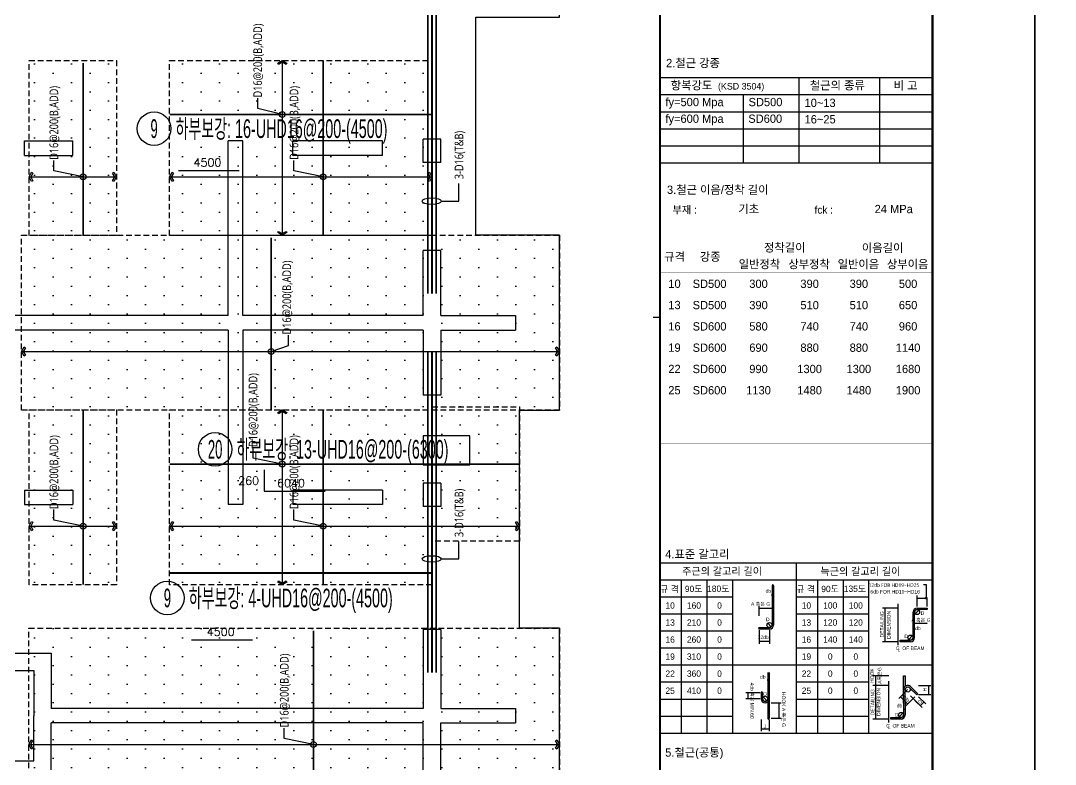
# Model space of a CAD drawing. Header units: millimetres. Extents: x 262481 to 2519995, y -394348 to 364571.
# Drawn here: x 548451 to 566194, y -128865 to -116112 of the extents above; entities that cross this region are included whole.
import ezdxf
from ezdxf.enums import TextEntityAlignment as Align

# ---------------------------------------------------------------- set-up
doc = ezdxf.new("R2010")
doc.units = ezdxf.units.MM
doc.header["$LTSCALE"] = 65
doc.linetypes.add('HID2', pattern=[7.5, 6, -1.5])
doc.linetypes.add('XS-기초$0$HID', pattern=[2.3, 1.5, -0.8])
doc.layers.get('Defpoints').update_dxf_attribs({"color": 145})
for name, color, linetype in [('BAR-B', 2, 'HID2'), ('BAR-T', 2, 'Continuous'), ('DIM', 7, 'Continuous'), ('DOT', 3, 'Continuous'), ('LEADER', 7, 'Continuous'), ('RP_TAG', 7, 'Continuous'), ('T', 1, 'Continuous'), ('XS-기초$0$보강구간', 6, 'XS-기초$0$HID'), ('버림', 8, 'Continuous')]:
    doc.layers.add(name, color=color, linetype=linetype)
doc.styles.add('ARIAL', font='malgun.ttf')
doc.styles.add('HYULL', font='Dotum.ttf')
doc.styles.add('RPWK1', font='arial.ttf', dxfattribs={"bigfont": 'whgtxt.shx'})
doc.styles.add('RPWK2', font='romans.shx', dxfattribs={"bigfont": 'whgtxt.shx'})
doc.styles.add('XRebarSheet', font='Hmkmrhd_0.ttf')
doc.styles.add('맑은고딕', font='malgun.ttf')
doc.dimstyles.new('NDIM', dxfattribs={"dimtxt": 3, "dimasz": 1.5, "dimexe": 2, "dimexo": 2, "dimgap": 1, "dimtad": 1, "dimdec": 0, "dimdsep": 46, "dimlunit": 6, "dimtxsty": 'ARIAL', "dimblk": 'DOT', "dimcen": 1, "dimclrd": 256, "dimclre": 7, "dimclrt": 3, "dimadec": 0, "dimazin": 0, "dimtfac": 1, "dimtdec": 0, "dimtix": 1, "dimtmove": 2, "dimatfit": 3, "dimldrblk": 'DOT', "dimfxl": 0, "dimtvp": 1, "dimtolj": 1, "dimlwd": -1, "dimlwe": -1, "dimarcsym": 0})
pattern_1 = [(270, (174990, 375112.5), (317.5, -158.75), [0, -317.5])]

# ---------------------------------------------------------------- blocks, each defined once
blk = doc.blocks.new('_Dot')
at = {"color": 0, "linetype": 'ByBlock', "lineweight": -2}
blk.add_line((-0.5, 0), (-1, 0), dxfattribs=at)
at = {"color": 0, "linetype": 'ByBlock', "const_width": 0.5}
blk.add_lwpolyline([(-0.25, 0, 1), (0.25, 0, 1)], format="xyb", close=True, dxfattribs=at)
blk = doc.blocks.new('*D12')
at = {"color": 7, "transparency": 16777216}
for p, q in [((80432, 20451), (80432, 20463)), ((80477, 20451), (80477, 20463))]:
    blk.add_line(p, q, dxfattribs=at)
at = {"transparency": 16777216}
blk.add_line((80433, 20461), (80475, 20461), dxfattribs=at)
at = {"layer": 'Defpoints', "color": 0, "transparency": 16777216}
for p in [(80432, 20449), (80477, 20461), (80477, 20449)]:
    blk.add_point(p, dxfattribs=at)
at = {"transparency": 16777216, "xscale": 1.5, "yscale": 1.5, "zscale": 1.5, "rotation": 180}
blk.add_blockref('_Dot', (80432, 20461), dxfattribs=at)
at = {"transparency": 16777216, "xscale": 1.5, "yscale": 1.5, "zscale": 1.5}
blk.add_blockref('_Dot', (80477, 20461), dxfattribs=at)
blk = doc.blocks.new('*D13')
at = {"color": 7, "transparency": 16777216}
for p, q in [((76172, 19024), (76172, 19045)), ((76217, 19024), (76217, 19045))]:
    blk.add_line(p, q, dxfattribs=at)
at = {"transparency": 16777216}
blk.add_line((76215, 19043), (76174, 19043), dxfattribs=at)
at = {"layer": 'Defpoints', "color": 0, "transparency": 16777216}
for p in [(76172, 19043), (76172, 19022), (76217, 19022)]:
    blk.add_point(p, dxfattribs=at)
at = {"transparency": 16777216, "xscale": 1.5, "yscale": 1.5, "zscale": 1.5, "rotation": 180}
blk.add_blockref('_Dot', (76172, 19043), dxfattribs=at)
at = {"transparency": 16777216, "xscale": 1.5, "yscale": 1.5, "zscale": 1.5}
blk.add_blockref('_Dot', (76217, 19043), dxfattribs=at)
blk = doc.blocks.new('*D14')
at = {"transparency": 16777216}
blk.add_line((80158, 18181), (80199, 18181), dxfattribs=at)
at = {"layer": 'Defpoints', "color": 0, "transparency": 16777216}
for p in [(80156, 18181), (80201, 18181), (80201, 18181)]:
    blk.add_point(p, dxfattribs=at)
at = {"transparency": 16777216, "xscale": 1.5, "yscale": 1.5, "zscale": 1.5, "rotation": 180}
blk.add_blockref('_Dot', (80156, 18181), dxfattribs=at)
at = {"transparency": 16777216, "xscale": 1.5, "yscale": 1.5, "zscale": 1.5}
blk.add_blockref('_Dot', (80201, 18181), dxfattribs=at)
blk = doc.blocks.new('xdfndgns')
at = {"color": 3, "linetype": 'ByBlock'}
blk.add_lwpolyline([(27435, -600), (38160, -600), (38160, 2400), (37075, 2400), (37075, 6350), (38160, 6350), (38160, 9350), (37475, 9350), (37475, 13090), (38160, 13090), (38160, 16090), (36725, 16090), (36725, 19830), (38160, 19830), (38160, 22830), (36725, 22830), (36725, 26780), (38160, 26780), (38160, 29780), (25595, 29780)], dxfattribs=at)
at = {"layer": 'DIM', "color": 5}
for p, q in [((28985, 17710), (29815, 17710)), ((28985, 17460), (28985, 17710)), ((29815, 17460), (29815, 17710)), ((32480, 14715), (32480, 17710)), ((32730, 17710), (32480, 17710)), ((32730, 14715), (32730, 17710)), ((35125, 17710), (33590, 17710)), ((33590, 17460), (33590, 17710)), ((35125, 17460), (35125, 17710)), ((35825, 17340), (35825, 17740)), ((36125, 17740), (35825, 17740)), ((36125, 17340), (36125, 17740)), ((28985, 17460), (29815, 17460)), ((35125, 17460), (33590, 17460)), ((36125, 17340), (35825, 17340)), ((36125, 15830), (35825, 15830)), ((35825, 14715), (35825, 15830)), ((36125, 14715), (36125, 15830)), ((32480, 14715), (28285, 14715)), ((35825, 14715), (32730, 14715)), ((36125, 14715), (37410, 14715)), ((37410, 14715), (37410, 14465)), ((32480, 14465), (28285, 14465)), ((32480, 14465), (32480, 11470)), ((35825, 14465), (32730, 14465)), ((32730, 14465), (32730, 11470)), ((35825, 14465), (35825, 13350)), ((36125, 14465), (36125, 13350)), ((36125, 14465), (37410, 14465)), ((36125, 13350), (35825, 13350)), ((35825, 12650), (35825, 12150)), ((36625, 12650), (35825, 12650)), ((36625, 12150), (36625, 12650)), ((35825, 12150), (36625, 12150)), ((28985, 11720), (29815, 11720)), ((28985, 11720), (28985, 11470)), ((29815, 11720), (29815, 11470)), ((35125, 11720), (33590, 11720)), ((33590, 11720), (33590, 11470)), ((35125, 11720), (35125, 11470)), ((35825, 11840), (35825, 11440)), ((36125, 11840), (35825, 11840)), ((36125, 11840), (36125, 11440)), ((28985, 11470), (29815, 11470)), ((32730, 11470), (32480, 11470)), ((35125, 11470), (33590, 11470)), ((36125, 11440), (35825, 11440)), ((35825, 9330), (35825, 7975)), ((36125, 9330), (35825, 9330)), ((36125, 9330), (36125, 7975)), ((28285, 8925), (29445, 8925)), ((29445, 8925), (29445, 7975)), ((27985, 8625), (29145, 8625)), ((29145, 8625), (29145, 7850)), ((29145, 7075), (29145, 7850)), ((35825, 7975), (29445, 7975)), ((36125, 7975), (37410, 7975)), ((37410, 7975), (37410, 7725)), ((29445, 6775), (29445, 7725)), ((35825, 7725), (29445, 7725)), ((35825, 6370), (35825, 7725)), ((36125, 6370), (36125, 7725)), ((36125, 7725), (37410, 7725)), ((27985, 7075), (29145, 7075))]:
    blk.add_line(p, q, dxfattribs=at)
blk = doc.blocks.new('*U2631', base_point=(551254.2117, -126012.6158))
at = {"layer": 'RP_TAG', "color": 0, "linetype": 'Continuous', "ltscale": 100}
blk.add_circle((550966.2117, -126012.6158), 288, dxfattribs=at)
at = {"layer": 'RP_TAG', "color": 0, "linetype": 'Continuous', "ltscale": 100, "style": 'RPWK1', "width": 0.5}
blk.add_text('9', height=320, dxfattribs=at).set_placement((550966.2117, -126012.6158), align=Align.MIDDLE_CENTER)
at = {"layer": 'RP_TAG', "color": 0, "linetype": 'Continuous', "ltscale": 100, "style": 'RPWK1', "width": 0.55}
blk.add_text('하부보강: 4-UHD16@200-(4500)', height=320, dxfattribs=at).set_placement((551334.2117, -126012.6158), align=Align.MIDDLE_LEFT)
blk = doc.blocks.new('*U2632', base_point=(551026.6015, -117963.7153))
at = {"layer": 'RP_TAG', "color": 0, "linetype": 'Continuous', "ltscale": 100}
blk.add_circle((550738.6015, -117963.7153), 288, dxfattribs=at)
at = {"layer": 'RP_TAG', "color": 0, "linetype": 'Continuous', "ltscale": 100, "style": 'RPWK1', "width": 0.5}
blk.add_text('9', height=320, dxfattribs=at).set_placement((550738.6015, -117963.7153), align=Align.MIDDLE_CENTER)
at = {"layer": 'RP_TAG', "color": 0, "linetype": 'Continuous', "ltscale": 100, "style": 'RPWK1', "width": 0.55}
blk.add_text('하부보강: 16-UHD16@200-(4500)', height=320, dxfattribs=at).set_placement((551106.6015, -117963.7153), align=Align.MIDDLE_LEFT)
blk = doc.blocks.new('*U2633', base_point=(552073.1962, -123462.8374))
at = {"layer": 'RP_TAG', "color": 0, "linetype": 'Continuous', "ltscale": 100}
blk.add_circle((551785.1962, -123462.8374), 288, dxfattribs=at)
at = {"layer": 'RP_TAG', "color": 0, "linetype": 'Continuous', "ltscale": 100, "style": 'RPWK1', "width": 0.5}
blk.add_text('20', height=320, dxfattribs=at).set_placement((551785.1962, -123462.8374), align=Align.MIDDLE_CENTER)
at = {"layer": 'RP_TAG', "color": 0, "linetype": 'Continuous', "ltscale": 100, "style": 'RPWK1', "width": 0.55}
blk.add_text('하부보강: 13-UHD16@200-(6300)', height=320, dxfattribs=at).set_placement((552153.1962, -123462.8374), align=Align.MIDDLE_LEFT)
blk = doc.blocks.new('dhs_sheet2e')
h = blk.add_hatch(color=256)
edge = h.paths.add_edge_path()
edge.add_line((76299, 21797), (76299, 20646.2))
edge.add_arc((76224.2, 20646.2), 74.7, -90, 0, ccw=False)
edge.add_line((76224.2, 20571.5), (75925.3, 20571.5))
edge.add_arc((75925.3, 20549.1), 22.4, 90, 270)
edge.add_line((75925.3, 20526.7), (76224.2, 20526.7))
edge.add_arc((76224.2, 20646.2), 119.6, 270, 360)
edge.add_line((76343.8, 20646.2), (76343.8, 21797))
edge.add_arc((76321.4, 21797), 22.4, 0, 180)
blk.add_hatch(color=256).paths.add_polyline_path([(80850.3, 21144.3), (80551.4, 21144.3, 0.4142136), (80431.9, 21024.7), (80431.9, 20621.2), (80431.9, 20277.5, -0.4142136), (80357.1, 20202.7), (80058.2, 20202.7), (80058.2, 20157.9), (80357.1, 20157.9, 0.4142136), (80476.7, 20277.5), (80476.7, 20621.2), (80476.7, 21024.7, -0.4142136), (80551.4, 21099.4), (80850.3, 21099.4)])
h = blk.add_hatch(color=256)
h.paths.add_polyline_path([(76216.8, 18481.2, -0.2277351), (76172, 18387.9), (76172, 17913.3, 1), (76216.8, 17913.3)])
h.paths.add_polyline_path([(76216.8, 19258.4, 1), (76172, 19258.4), (76172, 18481.2, -0.1833618), (76153.2, 18431.7, -0.6790836), (76150.1, 18423.9, -0.2067221), (76146.9, 18425.3, -0.6466922), (76022.6, 18481.2), (76022.6, 18660.6, 1), (75977.7, 18660.6), (75977.7, 18481.2, 1), (76216.8, 18481.2)])
h.paths.add_polyline_path([(76153.2, 18431.7, -0.0300135), (76146.9, 18425.3, 0.2067221), (76150.1, 18423.9, 0.6790836)], flags=17)
h = blk.add_hatch(color=256)
h.paths.add_polyline_path([(80200.9, 19160.1), (80156.1, 19160.1), (80156.1, 18756.6, -0.2277351), (80200.9, 18850)])
h.paths.add_polyline_path([(80156.1, 18756.6), (80156.1, 18353.1), (80156.1, 18009.4, -0.4142136), (80081.4, 17934.7), (79782.5, 17934.7), (79782.5, 17889.8), (80081.4, 17889.8, 0.4142136), (80200.9, 18009.4), (80200.9, 18353.1), (80200.9, 18756.6, -0.6681786), (80328.5, 18809.5), (80539.9, 18598.1), (80571.6, 18629.8), (80360.2, 18841.2, 0.6681786)])
at = {"color": 7}
for p, q in [((73013.1, 36694), (81003.6, 36694)), ((77085.8, 36694), (77085.8, 34197)), ((79453.7, 36694), (79453.7, 34197)), ((73013.1, 36194.6), (81003.6, 36194.6)), ((75452.6, 36194.6), (75452.6, 34197)), ((73013.1, 35695.2), (81003.6, 35695.2)), ((73013.1, 35195.8), (81003.6, 35195.8)), ((73013.1, 34696.4), (81003.6, 34696.4)), ((73013.1, 34197), (81003.6, 34197)), ((73013.1, 29664.7), (72813.3, 29664.7)), ((80551.4, 21191.6), (80551.4, 21507.4)), ((80850.3, 21191.6), (80850.3, 21435)), ((76343.8, 20916), (76343.8, 21141.7)), ((79996, 21144.3), (79533, 21144.3)), ((80431.9, 20947.5), (80431.9, 20685.3)), ((79996, 20157.9), (79533, 20157.9)), ((79720.2, 19160.1), (79257.5, 19160.1)), ((79720.2, 18876.2), (79257.5, 18876.2)), ((79720.2, 18876.2), (79257.5, 18876.2)), ((80591.1, 18876.2), (80958.3, 18876.2)), ((75953.1, 18660.6), (75532.2, 18660.6)), ((80273.9, 18754.9), (80011.4, 18492.3)), ((80485.3, 18543.5), (80222.7, 18281)), ((80591.1, 18607.2), (80958.3, 18607.2)), ((80594.5, 18543.5), (80804.2, 18333.8)), ((75953.1, 18481.2), (75532.2, 18481.2)), ((76270.6, 18361.7), (76562.3, 18361.7)), ((80488.8, 18437.8), (80698.5, 18228.1)), ((76270.6, 17913.3), (76562.3, 17913.3)), ((75977.7, 17876.9), (75977.7, 17530.5)), ((76216.8, 17876.9), (76216.8, 17530.5)), ((79720.2, 17885.5), (79257.5, 17885.5))]:
    blk.add_line(p, q, dxfattribs=at)
at = {"color": 7, "ltscale": 2}
for p, q in [((73013.1, 22471.6), (81003.6, 22471.6)), ((77008.3, 22471.6), (77008.3, 17477.6)), ((73013.1, 21972.2), (81003.6, 21972.2)), ((73637.3, 21972.2), (73637.3, 17477.6)), ((74386.4, 21972.2), (74386.4, 17477.6)), ((75135.6, 21972.2), (75135.6, 17477.6)), ((77632.6, 21972.2), (77632.6, 17477.6)), ((78381.7, 21972.2), (78381.7, 17477.6)), ((79130.8, 21972.2), (79130.8, 17477.6)), ((73013.1, 21472.8), (75135.6, 21472.8)), ((77008.3, 21472.8), (79130.8, 21472.8)), ((75135.6, 19475.2), (77008.3, 19475.2)), ((79130.8, 19475.2), (81003.6, 19475.2)), ((73013.1, 17477.6), (81003.6, 17477.6))]:
    blk.add_line(p, q, dxfattribs=at)
for p, q in [((76299, 21797), (76299, 20646.2)), ((76343.8, 21797), (76343.8, 20646.2)), ((80742.8, 21835.3), (80817.5, 21835.3)), ((80817.5, 21835.3), (80817.5, 21432.5)), ((80553.3, 21432.5), (80848.4, 21432.5)), ((79607.9, 21142.4), (79607.9, 20159.8)), ((80431.9, 20277.5), (80431.9, 21024.7)), ((80476.7, 20277.5), (80476.7, 21024.7)), ((80498.6, 20971.9), (80604.3, 21077.5)), ((80551.4, 21144.3), (80850.3, 21144.3)), ((80850.3, 21099.4), (80551.4, 21099.4)), ((80850.3, 21144.3), (80850.3, 21099.4)), ((76277.1, 20593.4), (76171.4, 20699.1)), ((80835.3, 20687.8), (80431.9, 20687.8)), ((75925.3, 20571.5), (76224.2, 20571.5)), ((76224.2, 20526.7), (75925.3, 20526.7)), ((80304.3, 20224.6), (80410, 20330.3)), ((80058.2, 20202.7), (80357.1, 20202.7)), ((80058.2, 20157.9), (80058.2, 20202.7)), ((80357.1, 20157.9), (80058.2, 20157.9)), ((76172, 19258.4), (76172, 18481.2)), ((76216.8, 19258.4), (76216.8, 18481.2)), ((79332.2, 19158.3), (79332.2, 18878.1)), ((79332.2, 18874.3), (79332.2, 17887.4)), ((80328.5, 18809.5), (80539.9, 18598.1)), ((80360.2, 18841.2), (80571.6, 18629.8)), ((80883.4, 18874.3), (80883.4, 18609.1)), ((75592.1, 18659.1), (75592.1, 18482.7)), ((75977.7, 18660.6), (75977.7, 18481.2)), ((76022.6, 18660.6), (76022.6, 18481.2)), ((76150.1, 18428.4), (76044.4, 18534.1)), ((80065.6, 18544), (80274.3, 18335.3)), ((80156.1, 18353.1), (80156.1, 18756.6)), ((80200.9, 18353.1), (80200.9, 18756.6)), ((80357.7, 18568.9), (80698.5, 18228.1)), ((80539.9, 18598.1), (80571.6, 18629.8)), ((76502.4, 18360.2), (76502.4, 17914.8)), ((80156.1, 18353.1), (80156.1, 18009.4)), ((80200.9, 18353.1), (80200.9, 18009.4)), ((80749.9, 18385.4), (80646.9, 18282.4)), ((79782.5, 17889.8), (79782.5, 17934.7)), ((79782.5, 17934.7), (80081.4, 17934.7)), ((80028.6, 17956.6), (80134.2, 18062.2)), ((80081.4, 17889.8), (79782.5, 17889.8)), ((76215.3, 17590.4), (75979.2, 17590.4))]:
    blk.add_line(p, q)
at = {"color": 1}
for p, q in [((76299, 21501), (76299, 21548.4)), ((76342.3, 21546.4), (76300.5, 21546.4)), ((76343.8, 21501), (76343.8, 21548.4)), ((75925.3, 20916), (75925.3, 21199.6)), ((75926.8, 21139.7), (76342.3, 21139.7)), ((75925.3, 20500.1), (75925.3, 20098.9)), ((76224.2, 20500.1), (76224.2, 20098.9)), ((76222.7, 20158.9), (75926.8, 20158.9))]:
    blk.add_line(p, q, dxfattribs=at)
at = {"linetype": 'Continuous'}
for p, q in [((79998.5, 20053.3), (79998.5, 21263.8)), ((79722.7, 17785.2), (79722.7, 18995.8))]:
    blk.add_line(p, q, dxfattribs=at)
at = {"color": 4}
for p, q in [((80156.1, 19160.1), (80200.9, 19160.1)), ((80156.1, 18756.6), (80156.1, 19160.1)), ((80200.9, 19160.1), (80200.9, 18850)), ((76172, 18387.9), (76172, 17913.3)), ((76216.8, 18481.2), (76216.8, 17913.3))]:
    blk.add_line(p, q, dxfattribs=at)
at = {"color": 7}
blk.add_lwpolyline([(84000, 0), (84000, 59329.4), (0, 59329.4), (0, 0)], close=True, dxfattribs=at)
at = {"color": 30, "const_width": 64.9}
blk.add_lwpolyline([(81003.6, 57331.7), (2996.4, 57331.7), (2996.4, 1997.6), (81003.6, 1997.6)], close=True, dxfattribs=at)
at = {"color": 30}
for points, const_width in [([(73013.1, 1997.6), (73013.1, 57331.7)], 64.9), ([(73013.1, 37482.7), (81003.6, 37482.7)], 1.25)]:
    blk.add_lwpolyline(points, dxfattribs=dict(at, const_width=const_width))
at = {"ltscale": 2, "const_width": 1.25}
for points in [[(73013.1, 36694), (73013.1, 34197)], [(81003.6, 36694), (81003.6, 34197)], [(73013.1, 33114.4), (73013.1, 32518)], [(81003.6, 32518), (81003.6, 33114.4)], [(73013.1, 31595.4), (73013.1, 23480)], [(81003.6, 23480), (81003.6, 31595.4)]]:
    blk.add_lwpolyline(points, dxfattribs=at)
at = {"color": 7, "const_width": 1.25}
for points in [[(73013.1, 33114.4), (81003.6, 33114.4)], [(75010.7, 32518), (75010.7, 33114.4)], [(77008.3, 33114.4), (77008.3, 32518)], [(79005.9, 32518), (79005.9, 33114.4)], [(73013.1, 32518), (81003.6, 32518)], [(73013.1, 31920), (81003.6, 31920)], [(73839.2, 31920), (73839.2, 23480)], [(75231.7, 31920), (75231.7, 23480)], [(78117.6, 31920), (78117.6, 23480)], [(75231.7, 31445.6), (81003.6, 31445.6)], [(76674.7, 31445.6), (76674.7, 23480)], [(79560.6, 31445.6), (79560.6, 23480)], [(73013.1, 30971.1), (81003.6, 30971.1)], [(73013.1, 30346.9), (81003.6, 30346.9)], [(73013.1, 29722.6), (81003.6, 29722.6)], [(73013.1, 29098.3), (81003.6, 29098.3)], [(73013.1, 28474.1), (81003.6, 28474.1)], [(73013.1, 27849.8), (81003.6, 27849.8)], [(73013.1, 27225.6), (81003.6, 27225.6)], [(73013.1, 26601.3), (81003.6, 26601.3)], [(73013.1, 25977.1), (81003.6, 25977.1)], [(73013.1, 25352.8), (81003.6, 25352.8)], [(73013.1, 24728.5), (81003.6, 24728.5)], [(73013.1, 24104.3), (81003.6, 24104.3)], [(73013.1, 23480), (81003.6, 23480)]]:
    blk.add_lwpolyline(points, dxfattribs=at)
at = {"color": 7, "ltscale": 2, "const_width": 1.25}
blk.add_lwpolyline([(77008.3, 32518), (77008.3, 33114.4)], dxfattribs=at)
for centre, radius in [((80817.5, 21432.5), 22.4), ((80817.5, 21432.5), 11.2), ((80551.4, 21024.7), 74.7), ((80498.6, 20971.9), 4.48), ((80604.3, 21077.5), 4.48), ((76171.4, 20699.1), 4.48), ((76277.1, 20593.4), 4.48), ((80357.1, 20277.5), 74.7), ((80410, 20330.3), 4.48), ((80304.3, 20224.6), 4.48), ((80275.7, 18756.6), 74.7), ((76044.4, 18534.1), 4.48), ((76150.1, 18428.4), 4.48), ((80081.4, 18009.4), 74.7), ((80028.6, 17956.6), 4.48), ((80134.2, 18062.2), 4.48)]:
    blk.add_circle(centre, radius)
at = {"color": 4}
for centre in [(76224.2, 20646.2), (76097.3, 18481.2)]:
    blk.add_circle(centre, 74.7, dxfattribs=at)
for centre, radius, start, end in [((76321.4, 21797), 22.4, 0, 180), ((80551.4, 21024.7), 119.6, 90, 180), ((80551.4, 21024.7), 74.7, 90, 180), ((76224.2, 20646.2), 119.6, 270, 0), ((76224.2, 20646.2), 74.7, 270, 0), ((75925.3, 20549.1), 22.4, 90, 270), ((80357.1, 20277.5), 74.7, 270, 0), ((80357.1, 20277.5), 119.6, 270, 0), ((80275.7, 18756.6), 119.6, 45, 180), ((76000.1, 18660.6), 22.4, 0, 180), ((76097.3, 18481.2), 119.6, 180, 0), ((76097.3, 18481.2), 74.7, 180, 0), ((80081.4, 18009.4), 119.6, 270, 0), ((80081.4, 18009.4), 74.7, 270, 0)]:
    blk.add_arc(centre, radius, start, end)
blk.add_arc((76194.4, 17913.3), 22.4, 180, 0, dxfattribs=at)
at = {"color": 1, "rotation": 180}
for p, xscale, yscale, zscale in [((76299, 21546.4), 1.5, 1.5, 1.5), ((75925.3, 21139.7), 11.98573127229489, 11.98573127229489, 11.98573127229489), ((75925.3, 20158.9), 11.98573127229489, 11.98573127229489, 11.98573127229489)]:
    blk.add_blockref('_Dot', p, dxfattribs=dict(at, xscale=xscale, yscale=yscale, zscale=zscale))
at = {"color": 1}
for p, xscale, yscale, zscale in [((76343.8, 21546.4), 1.5, 1.5, 1.5), ((76343.8, 21139.7), 1.498216409036861, 1.498216409036861, 1.498216409036861), ((76224.2, 20158.9), 11.98573127229489, 11.98573127229489, 11.98573127229489)]:
    blk.add_blockref('_Dot', p, dxfattribs=dict(at, xscale=xscale, yscale=yscale, zscale=zscale))
for p, xscale, yscale, zscale, rotation in [((80551.4, 21432.5), 14.98216409036861, 14.98216409036861, 14.98216409036861, 180), ((79607.9, 21144.3), 14.98216409036861, 14.98216409036861, 14.98216409036861, 90), ((80431.9, 20687.8), 14.98216409036861, 14.98216409036861, 14.98216409036861, 180), ((79607.9, 20157.9), 14.98216409036861, 14.98216409036861, 14.98216409036861, 270), ((79332.2, 19160.1), 14.98216409036861, 14.98216409036861, 14.98216409036861, 90), ((79332.2, 18876.2), 14.98216409036861, 14.98216409036861, 14.98216409036861, 90), ((79332.2, 18876.2), 1.872770511296076, 1.872770511296076, 1.872770511296076, 270), ((80883.4, 18876.2), 14.98216409036861, 14.98216409036861, 14.98216409036861, 90), ((75592.1, 18660.6), 11.98573127229489, 11.98573127229489, 11.98573127229489, 90), ((80064, 18545), 14.98216409036862, 14.98216409036862, 14.98216409036862, 135.0000000000825), ((80883.4, 18607.2), 14.98216409036861, 14.98216409036861, 14.98216409036861, 270), ((75592.1, 18481.2), 11.98573127229489, 11.98573127229489, 11.98573127229489, 270), ((76502.4, 18361.7), 11.98573127229489, 11.98573127229489, 11.98573127229489, 90), ((80275.7, 18333.9), 14.98216409036862, 14.98216409036862, 14.98216409036862, 315.0000000000825), ((80645.5, 18281.1), 14.98216409036861, 14.98216409036861, 14.98216409036861, 225.0000000002524), ((80751.2, 18386.8), 14.98216409036861, 14.98216409036861, 14.98216409036861, 45.00000000025245), ((76502.4, 17913.3), 11.98573127229489, 11.98573127229489, 11.98573127229489, 270), ((79332.2, 17885.5), 14.98216409036861, 14.98216409036861, 14.98216409036861, 270), ((75977.7, 17590.4), 11.98573127229489, 11.98573127229489, 11.98573127229489, 180)]:
    blk.add_blockref('_Dot', p, dxfattribs=dict(xscale=xscale, yscale=yscale, zscale=zscale, rotation=rotation))
for p, xscale, yscale, zscale in [((80850.3, 21432.5), 1.872770511296076, 1.872770511296076, 1.872770511296076), ((80850.3, 20687.8), 14.98216409036861, 14.98216409036861, 14.98216409036861), ((76216.8, 17590.4), 11.98573127229489, 11.98573127229489, 11.98573127229489)]:
    blk.add_blockref('_Dot', p, dxfattribs=dict(xscale=xscale, yscale=yscale, zscale=zscale))
at = {"color": 7, "style": 'XRebarSheet'}
for s, height, p in [('2.철근 강종', 242.71, (73193, 37000.1)), ('3.철근 이음/정착 길이', 242.711, (73219.2, 33284.8)), ('4.표준 갈고리', 242.71, (73168.2, 22602.8)), ('5.철근(공통)', 242.71, (73167, 16788))]:
    blk.add_text(s, height=height, dxfattribs=at).set_placement(p)
at = {"color": 3, "style": 'XRebarSheet'}
for s, height, p in [('항복강도', 242.71, (73329, 36346.4)), ('(KSD 3504)', 194.17, (74714.3, 36344.3)), ('철근의 종류', 242.71, (77406.6, 36345.3)), ('비 고', 242.71, (79864.2, 36338.4)), ('부재 :', 220, (73378.9, 32707.9)), ('fck :', 220, (77546.2, 32707.9)), ('규격', 242.71, (73138.4, 31320.7)), ('강종', 242.71, (74182, 31320.7)), ('주근의 갈고리 길이', 217.47, (73661.6, 22115.7)), ('늑근의 갈고리 길이', 217.47, (77716.4, 22111.4)), ('규 격', 184.85, (73024.7, 21609.3)), ('90도', 184.85, (73743.9, 21612.7)), ('180도', 184.85, (74396.5, 21618.3)), ('규 격', 184.85, (77015.8, 21609.3)), ('90도', 184.85, (77741.9, 21610.8)), ('135도', 184.85, (78402.8, 21618.5))]:
    blk.add_text(s, height=height, dxfattribs=at).set_placement(p)
for s, height, style, p in [('12db FOR HD19~HD25', 104.875, 'ARIAL', (79128.8, 21763.4)), ('db', 104.88, 'HYULL', (76110.6, 21591.3)), ('6db FOR HD10~HD16', 104.875, 'HYULL', (79181.1, 21570.1)), ('A 혹은 G', 104.88, 'HYULL', (75682.6, 21210.1)), ('D', 104.9, 'HYULL', (80656, 20944.7)), ('D', 104.9, 'HYULL', (76121.8, 20758.8)), ('A 혹은 G', 104.88, 'HYULL', (80384, 20740.7)), ('12db', 104.88, 'HYULL', (75877.3, 20236.3)), ('D', 104.9, 'HYULL', (80177.8, 20262.8)), ('db', 104.88, 'HYULL', (80494.6, 20497.1)), ('C  OF BEAM', 104.88, 'HYULL', (79933.3, 19912.7)), ('L', 104.9, 'HYULL', (79978.2, 19870.3)), ('db', 104.88, 'HYULL', (75947.2, 19073.7)), ('db', 104.88, 'HYULL', (79955.9, 18229.1)), ('D', 104.9, 'HYULL', (79902.1, 17964.6)), ('J', 104.9, 'HYULL', (76052.4, 17620.3)), ('C  OF BEAM', 104.88, 'HYULL', (79646.6, 17640.3)), ('L', 104.9, 'HYULL', (79691.4, 17597.9))]:
    blk.add_text(s, height=height, dxfattribs=dict(style=style)).set_placement(p)
at = {"style": 'HYULL'}
for s, height, rotation, p in [('DETAILING', 104.88, 90, (79572.8, 20283)), ('DIMENSION', 104.88, 90, (79773.2, 20238.9)), ('HOOK', 104.88, 90, (79280.6, 18949.8)), ('A혹은G', 104.88, 90, (79503.2, 18925.5)), ('4db 혹은 MIN.60', 104.875, 270, (75662.8, 18959.9)), ('D', 104.9, 270, (76045.4, 18676.8)), ('HOOK A 혹은 G', 104.875, 270, (76588.8, 18683)), ('DETAILING', 104.88, 90, (79297.1, 18001.8)), ('DIMENSION', 104.88, 90, (79475.3, 17979.8)), ('H', 104.9, 90, (80828.6, 18696.9))]:
    blk.add_text(s, height=height, rotation=rotation, dxfattribs=at).set_placement(p)
at = {"style": 'HYULL', "width": 0.8}
for s, height, rotation, p in [('6db', 104.88, 315, (80113.5, 18528.3)), ('D', 104.9, 45, (80638.1, 18324.3))]:
    blk.add_text(s, height=height, rotation=rotation, dxfattribs=at).set_placement(p)
for base, p1, p2, picture, middle in [((80476.7, 20461.4), (80431.9, 20449.3), (80476.7, 20449.3), '*D12', (80454.3, 20461.4)), ((76172, 19043.3), (76216.8, 19021.8), (76172, 19021.8), '*D13', (76194.4, 19043.3)), ((80200.9, 18181.3), (80156.1, 18181.3), (80200.9, 18181.3), '*D14', (80178.5, 18181.3))]:
    dim = blk.add_linear_dim(base=base, p1=p1, p2=p2, text=' ', dimstyle='NDIM')
    dim.commit()
    dim.dimension.update_dxf_attribs({"geometry": picture, "text_midpoint": middle})

msp = doc.modelspace()

# ---------------------------------------------------------------- hatches: boundary and pattern name
at = {"layer": 'DOT'}
h = msp.add_hatch(dxfattribs=at)
h.set_pattern_fill('DOTS', color=8, scale=200, angle=-90, style=0)
h.set_pattern_definition(pattern_1)
h.paths.add_polyline_path([(550094.1, -116796.8), (550094.1, -119796.8), (548594.1, -119796.8), (548594.1, -116796.8)])
h = msp.add_hatch(dxfattribs=at)
h.set_pattern_fill('DOTS', color=8, scale=200, angle=-90, style=0)
h.set_pattern_definition(pattern_1)
h.paths.add_polyline_path([(555504.1, -116796.8), (555504.1, -119796.8), (551004.1, -119796.8), (551004.1, -116796.8)])
h = msp.add_hatch(dxfattribs=at)
h.set_pattern_fill('DOTS', color=8, scale=200, angle=-90, style=0)
h.set_pattern_definition(pattern_1)
h.paths.add_polyline_path([(557689.1, -119791.8), (557689.1, -122791.8), (548464.1, -122791.8), (548464.1, -119791.8)])
h = msp.add_hatch(dxfattribs=at)
h.set_pattern_fill('DOTS', color=8, scale=200, angle=-90, style=0)
h.set_pattern_definition(pattern_1)
h.paths.add_polyline_path([(555504.1, -122786.8), (555504.1, -122731.8), (557004.1, -122731.8), (557004.1, -125036.8), (555504.1, -125036.8), (555504.1, -125786.8), (551004.1, -125786.8), (551004.1, -122786.8)])
h = msp.add_hatch(dxfattribs=at)
h.set_pattern_fill('DOTS', color=8, scale=200, angle=-90, style=0)
h.set_pattern_definition(pattern_1)
h.paths.add_polyline_path([(550094.1, -122786.8), (550094.1, -125786.8), (548594.1, -125786.8), (548594.1, -122786.8)])
h = msp.add_hatch(dxfattribs=at)
h.set_pattern_fill('DOTS', color=8, scale=200, angle=-90, style=0)
h.set_pattern_definition(pattern_1)
h.paths.add_polyline_path([(557689.1, -129531.8), (548589.1, -129531.8), (548589.1, -126531.8), (557689.1, -126531.8)])

# ---------------------------------------------------------------- linework, layer by layer
at = {"color": 7, "ltscale": 2}
for p, q in [((559413.6, -126285), (560655.2, -126285)), ((561750.8, -126285), (562992.5, -126285)), ((559413.6, -126577.1), (560655.2, -126577.1)), ((561750.8, -126577.1), (562992.5, -126577.1)), ((559413.6, -126869.3), (560655.2, -126869.3)), ((561750.8, -126869.3), (562992.5, -126869.3)), ((559413.6, -127161.5), (560655.2, -127161.5)), ((561750.8, -127161.5), (562992.5, -127161.5)), ((559413.6, -127453.6), (560655.2, -127453.6)), ((561750.8, -127453.6), (562992.5, -127453.6)), ((559413.6, -127745.8), (560655.2, -127745.8)), ((561750.8, -127745.8), (562992.5, -127745.8)), ((559413.6, -128037.9), (560655.2, -128037.9)), ((561750.8, -128037.9), (562992.5, -128037.9))]:
    msp.add_line(p, q, dxfattribs=at)
at = {"layer": 'BAR-B', "const_width": 30}
for points in [[(549520.3, -119786.1), (549520.3, -116836.1)], [(553638.1, -119796.8), (553638.1, -116796.8)], [(555499.1, -117720.7), (551004.1, -117720.7)], [(552746.8, -122781.1), (552746.8, -119831.1)], [(549520.3, -125786.8), (549520.3, -122786.8)], [(553638.1, -125786.8), (553638.1, -122786.8)], [(557004.1, -123715.7), (551004.1, -123715.7)], [(555504.1, -125584.9), (551004.1, -125584.9)], [(553471.3, -129531.8), (553471.3, -126571.1)]]:
    msp.add_lwpolyline(points, dxfattribs=at)
at = {"layer": 'BAR-T', "const_width": 30}
for points in [[(555434.1, -120791.8), (555434.1, -115291.8)], [(555504.1, -120791.8), (555504.1, -115291.8)], [(555574.1, -120791.8), (555574.1, -115291.8)], [(555434.1, -127291.8), (555434.1, -121791.8)], [(555504.1, -127291.8), (555504.1, -121791.8)], [(555574.1, -127291.8), (555574.1, -121791.8)]]:
    msp.add_lwpolyline(points, dxfattribs=at)
at = {"layer": 'LEADER'}
for p, q in [((555963.7, -119206.6), (555963.7, -118904.1)), ((555664.1, -119206.6), (555963.7, -119206.6)), ((555963.7, -125343.6), (555963.7, -125041.2)), ((555664.1, -125343.6), (555963.7, -125343.6))]:
    msp.add_line(p, q, dxfattribs=at)
for points in [[(552935.8, -116796.8), (553013.8, -116841.4), (553001.4, -116863.1), (552935.8, -116825.6), (552870.3, -116863.1), (552857.7, -116841.5), (552935.8, -116796.8), (552935.8, -119791.8), (552857.7, -119747.2), (552870.3, -119725.6), (552935.8, -119763), (553001.4, -119725.6), (553013.8, -119747.3), (552935.8, -119791.8)], [(552936.4, -117720.7), (552514.8, -117618.8), (552514.8, -117438.7)], [(549520.3, -118789.8), (549019.8, -118687.9), (549019.8, -118507.8)], [(553638.1, -118789.8), (553137.6, -118687.9), (553137.6, -118507.8)], [(548594.1, -118790.6), (548638.7, -118712.6), (548660.4, -118725), (548622.9, -118790.6), (548660.4, -118856.2), (548638.7, -118868.7), (548594.1, -118790.6), (550094.1, -118790.6), (550049.4, -118868.7), (550027.8, -118856.2), (550065.3, -118790.6), (550027.8, -118725), (550049.5, -118712.6), (550094.1, -118790.6)], [(551004.1, -118790.6), (551048.7, -118712.6), (551070.4, -118725), (551032.9, -118790.6), (551070.4, -118856.2), (551048.7, -118868.7), (551004.1, -118790.6), (555504.1, -118790.6), (555459.4, -118868.7), (555437.8, -118856.2), (555475.3, -118790.6), (555437.8, -118725), (555459.5, -118712.6), (555504.1, -118790.6)], [(552746.8, -121784.8), (553044.9, -121682.9), (553044.9, -121502.8)], [(548464.1, -121785.6), (548508.7, -121707.6), (548530.4, -121720), (548492.9, -121785.6), (548530.4, -121851.2), (548508.7, -121863.7), (548464.1, -121785.6), (557689.1, -121785.6), (557644.4, -121863.7), (557622.8, -121851.2), (557660.3, -121785.6), (557622.8, -121720), (557644.5, -121707.6), (557689.1, -121785.6)], [(552935.8, -122786.8), (553013.8, -122831.4), (553001.4, -122853.1), (552935.8, -122815.6), (552870.3, -122853.1), (552857.7, -122831.5), (552935.8, -122786.8), (552935.8, -125786.8), (552857.7, -125742.2), (552870.3, -125720.6), (552935.8, -125758), (553001.4, -125720.6), (553013.8, -125742.3), (552935.8, -125786.8)], [(552936.4, -123715.7), (552435.9, -123613.8), (552435.9, -123433.7)], [(549520.3, -124779.8), (549019.8, -124677.9), (549019.8, -124497.8)], [(553638.1, -124779.8), (553137.6, -124677.9), (553137.6, -124497.8)], [(548594.1, -124780.6), (548638.7, -124702.6), (548660.4, -124715), (548622.9, -124780.6), (548660.4, -124846.2), (548638.7, -124858.7), (548594.1, -124780.6), (550094.1, -124780.6), (550049.4, -124858.7), (550027.8, -124846.2), (550065.3, -124780.6), (550027.8, -124715), (550049.5, -124702.6), (550094.1, -124780.6)], [(551004.1, -124780.6), (551048.7, -124702.6), (551070.4, -124715), (551032.9, -124780.6), (551070.4, -124846.2), (551048.7, -124858.7), (551004.1, -124780.6), (557004.1, -124780.6), (556959.4, -124858.7), (556937.8, -124846.2), (556975.3, -124780.6), (556937.8, -124715), (556959.5, -124702.6), (557004.1, -124780.6)], [(553471.3, -128524.8), (552970.9, -128422.9), (552970.9, -128242.8)], [(548589.1, -128525.6), (548633.7, -128447.6), (548655.4, -128460), (548617.9, -128525.6), (548655.4, -128591.2), (548633.7, -128603.7), (548589.1, -128525.6), (557689.1, -128525.6), (557644.4, -128603.7), (557622.8, -128591.2), (557660.3, -128525.6), (557622.8, -128460), (557644.5, -128447.6), (557689.1, -128525.6)]]:
    msp.add_lwpolyline(points, dxfattribs=at)
for centre in [(552936.4, -117720.7), (549520.3, -118789.8), (553638.1, -118789.8), (552746.8, -121784.8), (552936.4, -123715.7), (549520.3, -124779.8), (553638.1, -124779.8), (553471.3, -128524.8)]:
    msp.add_circle(centre, 50, dxfattribs=at)
for centre in [(555498.8, -119206.6), (555498.8, -125343.6)]:
    msp.add_ellipse(centre, major_axis=(-165.3, 0), ratio=0.3397569, dxfattribs=at)
at = {"layer": 'RP_TAG', "color": 250, "linetype": 'Continuous', "ltscale": 100}
for p, q in [((551026.6, -118203.7), (551026.6, -118203.7)), ((552073.2, -123702.8), (552073.2, -123702.8)), ((551254.2, -126252.6), (551254.2, -126252.6))]:
    msp.add_line(p, q, dxfattribs=at)
at = {"layer": 'RP_TAG', "color": 1, "linetype": 'Continuous', "ltscale": 100}
for points in [[(551154.6, -118683.7), (552197.5, -118683.7)], [(552628.6, -123813.5), (552628.6, -124182.8), (553671.3, -124182.8)], [(551382.2, -126732.6), (552425.1, -126732.6)]]:
    msp.add_lwpolyline(points, dxfattribs=at)
at = {"layer": 'XS-기초$0$보강구간'}
for points in [[(550094.1, -116796.8), (550094.1, -119796.8), (548594.1, -119796.8), (548594.1, -116796.8)], [(555504.1, -116796.8), (555504.1, -119796.8), (551004.1, -119796.8), (551004.1, -116796.8)], [(557689.1, -119791.8), (557689.1, -122791.8), (548464.1, -122791.8), (548464.1, -119791.8)], [(557004.1, -122731.8), (557004.1, -125036.8), (555504.1, -125036.8), (555504.1, -125786.8), (551004.1, -125786.8), (551004.1, -122786.8), (555504.1, -122786.8), (555504.1, -122731.8)], [(550094.1, -122786.8), (550094.1, -125786.8), (548594.1, -125786.8), (548594.1, -122786.8)], [(557689.1, -126531.8), (557689.1, -129531.8), (548589.1, -129531.8), (548589.1, -126531.8)]]:
    msp.add_lwpolyline(points, close=True, dxfattribs=at)

# ---------------------------------------------------------------- block references
at = {"color": 255, "xscale": 0.5849999991953608, "yscale": 0.5849999991953608, "zscale": 0.5849999991953608}
for p in [(516700.9, -138554.4), (565840.9, -138554.4)]:
    msp.add_blockref('dhs_sheet2e', p, dxfattribs=at)
at = {"layer": 'RP_TAG', "color": 171, "linetype": 'Continuous', "ltscale": 1.446e-317}
for name, p in [('*U2632', (551026.6, -117963.7)), ('*U2633', (552073.2, -123462.8)), ('*U2631', (551254.2, -126012.6))]:
    msp.add_blockref(name, p, dxfattribs=at)
at = {"layer": '버림'}
msp.add_blockref('xdfndgns', (519529.1, -135881.8), dxfattribs=at)

# ---------------------------------------------------------------- texts
at = {"color": 3, "style": 'XRebarSheet'}
for s, p in [('fy=500 Mpa', (559508, -117578.3)), ('SD500', (560933.2, -117578.4)), ('10~13', (561893.4, -117591.9)), ('fy=600 Mpa', (559507.4, -117863.9)), ('SD600', (560928.6, -117863.9)), ('16~25', (561893.9, -117873.9)), ('기초', (560758, -119412.8)), ('24 MPa', (563095.2, -119412.8))]:
    msp.add_text(s, height=141.99, dxfattribs=at).set_placement(p)
for s, height, p in [('정착길이', 141.99, (561553.5, -120002.5)), ('이음길이', 141.99, (563231.9, -120007.8)), ('일반정착', 141.99, (561119.5, -120288.2)), ('상부정착', 141.99, (561971.7, -120288.2)), ('일반이음', 141.99, (562816.3, -120288.2)), ('상부이음', 141.99, (563661.2, -120288.2)), ('10', 141.99, (559662.7, -120623.4)), ('SD500', 141.99, (560264.5, -120624.3)), ('300', 141.99, (561104, -120624.3)), ('390', 141.99, (561980.5, -120624.3)), ('390', 141.99, (562824.6, -120624.3)), ('500', 141.99, (563668.8, -120624.3)), ('13', 141.99, (559662.7, -120988.6)), ('SD500', 141.99, (560264.5, -120989.5)), ('390', 141.99, (561104, -120989.5)), ('510', 141.99, (561980.5, -120989.5)), ('510', 141.99, (562824.6, -120989.5)), ('650', 141.99, (563668.8, -120989.5)), ('16', 141.99, (559662.7, -121353.8)), ('SD600', 141.99, (560264.5, -121354.7)), ('580', 141.99, (561104, -121354.7)), ('740', 141.99, (561980.5, -121354.7)), ('740', 141.99, (562824.6, -121354.7)), ('960', 141.99, (563668.8, -121354.7)), ('19', 141.99, (559662.7, -121719)), ('SD600', 141.99, (560264.5, -121719.9)), ('690', 141.99, (561104, -121719.9)), ('880', 141.99, (561980.5, -121719.9)), ('880', 141.99, (562824.6, -121719.9)), ('1140', 141.99, (563668.8, -121719.9)), ('22', 141.99, (559662.7, -122084.1)), ('SD600', 141.99, (560264.5, -122085.1)), ('990', 141.99, (561104, -122085.1)), ('1300', 141.99, (561980.5, -122085.1)), ('1300', 141.99, (562824.6, -122085.1)), ('1680', 141.99, (563668.8, -122085.1)), ('25', 141.99, (559662.7, -122449.3)), ('SD600', 141.99, (560264.5, -122450.3)), ('1130', 141.99, (561104, -122450.3)), ('1480', 141.99, (561980.5, -122450.3)), ('1480', 141.99, (562824.6, -122450.3)), ('1900', 141.99, (563668.8, -122450.3)), ('10', 108.14, (559588.3, -126142)), ('160', 108.14, (559996.9, -126141.3)), ('0', 108.1, (560435.1, -126141.3)), ('10', 108.14, (561925.5, -126142)), ('100', 108.14, (562334.1, -126141.3)), ('100', 108.14, (562772.3, -126141.3)), ('13', 108.14, (559588.3, -126434.1)), ('210', 108.14, (559996.9, -126433.4)), ('0', 108.1, (560435.1, -126433.4)), ('13', 108.14, (561925.5, -126434.1)), ('120', 108.14, (562334.1, -126433.4)), ('120', 108.14, (562772.3, -126433.4)), ('16', 108.14, (559588.3, -126726.3)), ('260', 108.14, (559996.9, -126725.6)), ('0', 108.1, (560435.1, -126725.6)), ('16', 108.14, (561925.5, -126726.3)), ('140', 108.14, (562334.1, -126725.6)), ('140', 108.14, (562772.3, -126725.6)), ('19', 108.14, (559588.3, -127018.4)), ('310', 108.14, (559996.9, -127017.7)), ('0', 108.1, (560435.1, -127017.7)), ('19', 108.14, (561925.5, -127018.4)), ('0', 108.1, (562334.1, -127017.7)), ('0', 108.1, (562772.3, -127017.7)), ('22', 108.14, (559588.3, -127310.6)), ('360', 108.14, (559996.9, -127309.9)), ('0', 108.1, (560435.1, -127309.9)), ('22', 108.14, (561925.5, -127310.6)), ('0', 108.1, (562334.1, -127309.9)), ('0', 108.1, (562772.3, -127309.9)), ('25', 108.14, (559588.3, -127602.7)), ('410', 108.14, (559996.9, -127602)), ('0', 108.1, (560435.1, -127602)), ('25', 108.14, (561925.5, -127602.7)), ('0', 108.1, (562334.1, -127602)), ('0', 108.1, (562772.3, -127602))]:
    msp.add_text(s, height=height, dxfattribs=at).set_placement(p, align=Align.MIDDLE_CENTER)
at = {"layer": 'RP_TAG', "color": 2, "linetype": 'Continuous', "ltscale": 100, "style": 'RPWK2'}
for s, p in [('4500', (551653.2, -118655.7)), ('6040', (553086.4, -124153.6)), ('4500', (551880.8, -126704.6))]:
    msp.add_text(s, height=139.38, dxfattribs=at).set_placement(p, align=Align.BOTTOM_CENTER)
msp.add_text('260', height=139.38, dxfattribs=at).set_placement((552538.3, -124112.3), align=Align.BOTTOM_RIGHT)
at = {"layer": 'T', "style": '맑은고딕', "width": 0.8}
for s, p in [('D16@200(B,ADD)', (552514.8, -117428.7)), ('D16@200(B,ADD)', (549019.8, -118497.8)), ('D16@200(B,ADD)', (553137.6, -118497.8)), ('3-D16(T&B)', (555967.6, -118830.7)), ('D16@200(B,ADD)', (553014.1, -121492.8)), ('D16@200(B,ADD)', (552435.9, -123423.7)), ('D16@200(B,ADD)', (549019.8, -124487.8)), ('D16@200(B,ADD)', (553137.6, -124487.8)), ('3-D16(T&B)', (555967.6, -124967.7)), ('D16@200(B,ADD)', (552970.9, -128232.8))]:
    msp.add_text(s, height=150, rotation=90, dxfattribs=at).set_placement(p, align=Align.MIDDLE_LEFT)

doc.saveas('drawing.dxf')
